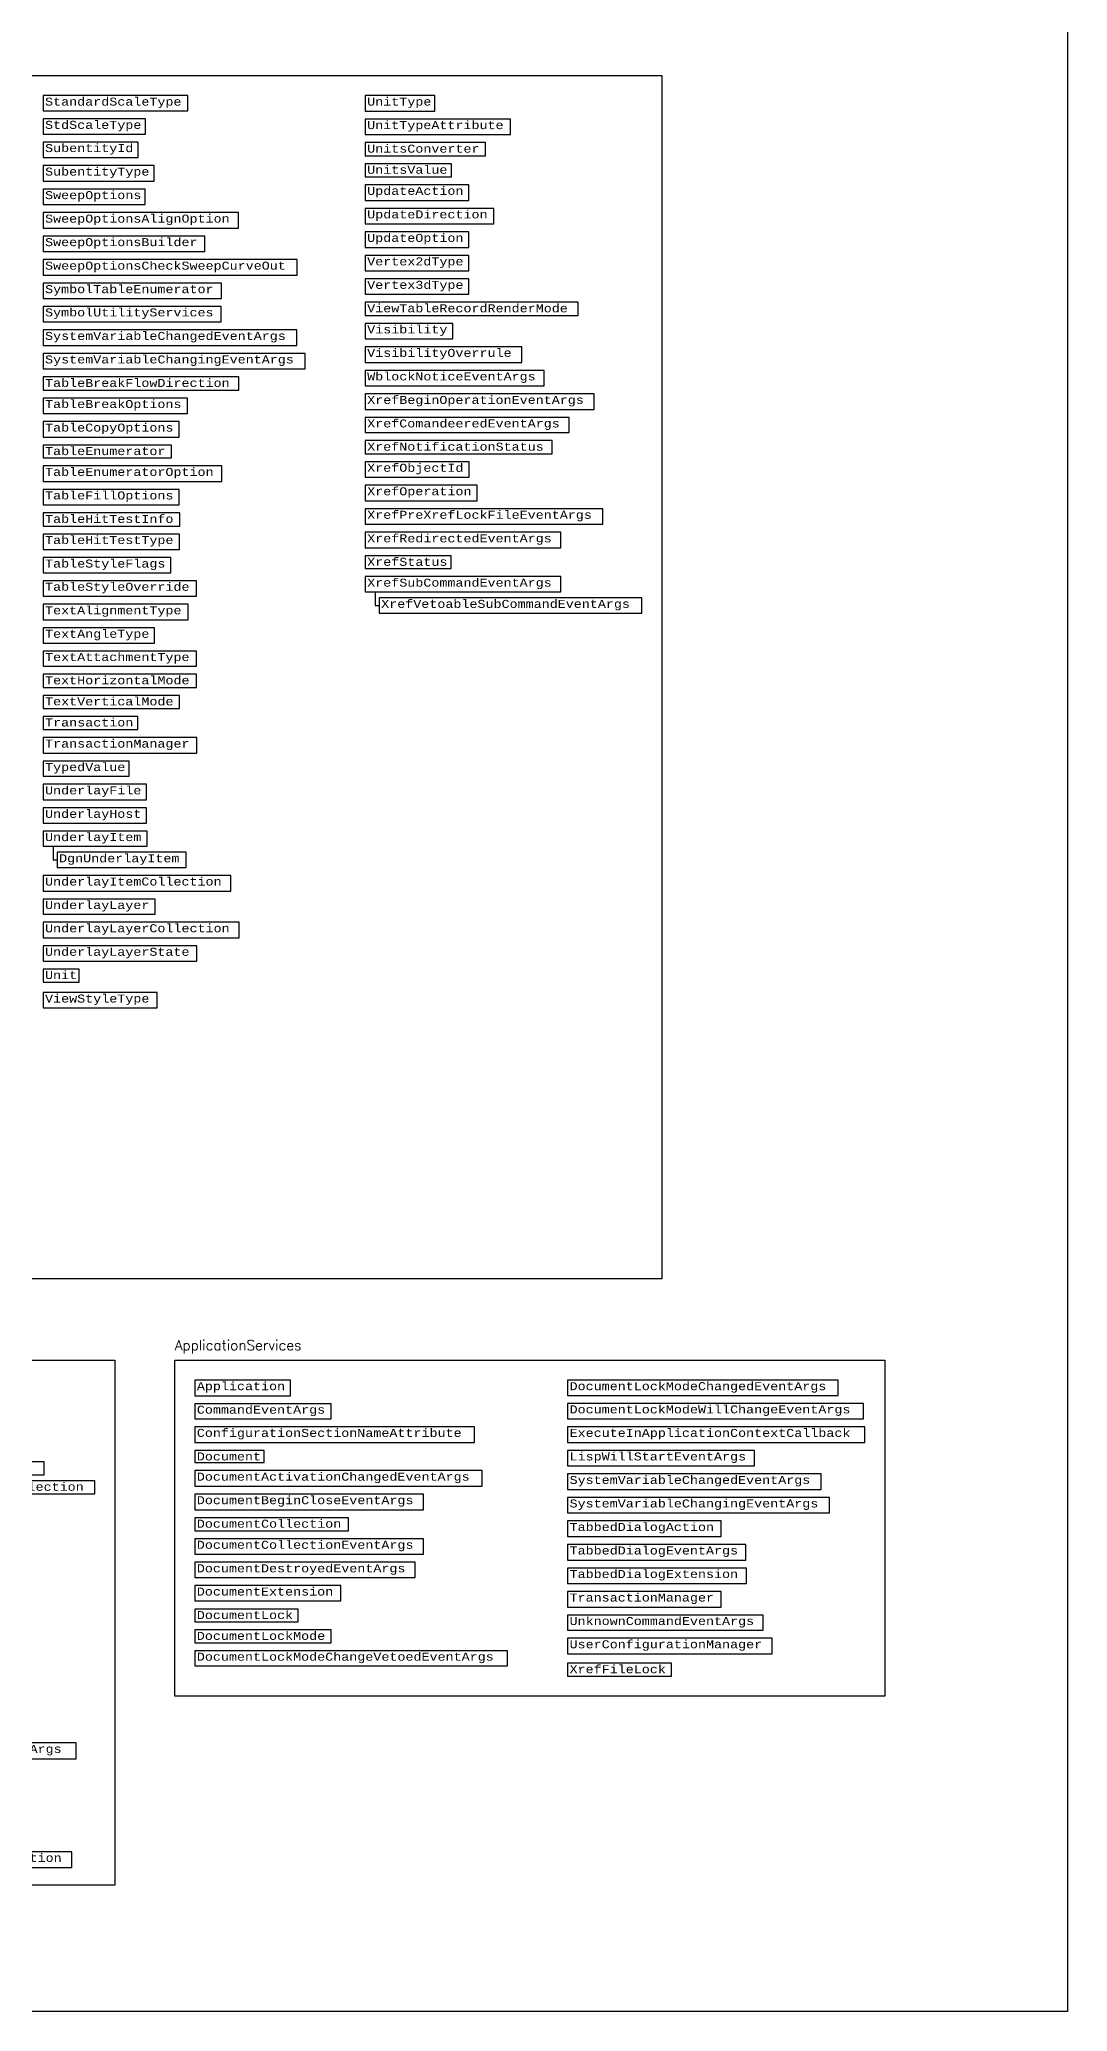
# Model space of a CAD drawing. Header units: inches. Extents: x 350 to 848, y -216 to 10.
# Drawn here: x 797.1 to 848.4, y -179.7 to -81.1 of the extents above; entities that cross this region are included whole.
import ezdxf

# ---------------------------------------------------------------- set-up
doc = ezdxf.new("R2010")
doc.units = ezdxf.units.IN
doc.header["$MEASUREMENT"] = 0
doc.layers.add('Managed classes', color=3, linetype='Continuous')
doc.layers.add('ObjectARX 2009 Managed classes', color=7, linetype='Continuous')
doc.styles.add('Categories', font='romanc.shx', dxfattribs={"height": 0.5})
doc.styles.add('PureManaged', font='cour.ttf', dxfattribs={"height": 0.4})

msp = doc.modelspace()

# ---------------------------------------------------------------- linework, layer by layer
for p, q in [((813.824, -108.705), (813.824, -109.385)), ((813.824, -109.385), (814.024, -109.385)), ((797.733, -121.421), (797.733, -122.102)), ((797.733, -122.102), (797.933, -122.102))]:
    msp.add_line(p, q)
for points in [[(636.228, 1.1), (848.411, 1.1), (848.411, -179.663), (636.229, -179.663)], [(639.228, -82.901), (828.151, -82.901), (828.151, -143.04), (639.229, -143.04)], [(797.233, -83.901), (797.233, -84.662), (804.458, -84.662), (804.458, -83.901)], [(813.324, -83.901), (813.324, -84.676), (816.803, -84.676), (816.803, -83.901)], [(797.233, -85.062), (797.233, -85.823), (802.357, -85.823), (802.357, -85.062)], [(813.324, -85.076), (813.324, -85.852), (820.584, -85.852), (820.584, -85.076)], [(797.233, -86.223), (797.233, -86.998), (801.98, -86.998), (801.98, -86.223)], [(813.324, -86.252), (813.324, -86.906), (819.339, -86.906), (819.339, -86.252)], [(797.233, -87.398), (797.233, -88.174), (802.778, -88.174), (802.778, -87.398)], [(813.324, -87.306), (813.324, -87.961), (817.643, -87.961), (817.643, -87.306)], [(797.233, -88.574), (797.233, -89.349), (802.341, -89.349), (802.341, -88.574)], [(813.324, -88.361), (813.324, -89.137), (818.497, -89.137), (818.497, -88.361)], [(813.324, -89.537), (813.324, -90.312), (819.758, -90.312), (819.758, -89.537)], [(797.233, -89.749), (797.233, -90.525), (806.993, -90.525), (806.993, -89.749)], [(797.233, -90.925), (797.233, -91.7), (805.313, -91.7), (805.313, -90.925)], [(813.324, -90.712), (813.324, -91.487), (818.497, -91.487), (818.497, -90.712)], [(797.233, -92.1), (797.233, -92.875), (809.925, -92.875), (809.925, -92.1)], [(813.324, -91.887), (813.324, -92.659), (818.506, -92.659), (818.506, -91.887)], [(797.233, -93.275), (797.233, -94.036), (806.154, -94.036), (806.154, -93.275)], [(813.324, -93.059), (813.324, -93.83), (818.506, -93.83), (818.506, -93.059)], [(797.233, -94.436), (797.233, -95.212), (806.122, -95.212), (806.122, -94.436)], [(813.324, -94.23), (813.324, -94.885), (823.969, -94.885), (823.969, -94.23)], [(797.233, -95.612), (797.233, -96.387), (809.904, -96.387), (809.904, -95.612)], [(813.324, -95.285), (813.324, -96.06), (817.702, -96.06), (817.702, -95.285)], [(813.324, -96.46), (813.324, -97.235), (821.156, -97.235), (821.156, -96.46)], [(797.233, -96.787), (797.233, -97.563), (810.324, -97.563), (810.324, -96.787)], [(797.233, -97.963), (797.233, -98.617), (807.007, -98.617), (807.007, -97.963)], [(813.324, -97.635), (813.324, -98.411), (822.264, -98.411), (822.264, -97.635)], [(797.233, -99.017), (797.233, -99.793), (804.456, -99.793), (804.456, -99.017)], [(813.324, -98.811), (813.324, -99.586), (824.77, -99.586), (824.77, -98.811)], [(797.233, -100.193), (797.233, -100.968), (804.036, -100.968), (804.036, -100.193)], [(813.324, -99.986), (813.324, -100.747), (823.51, -100.747), (823.51, -99.986)], [(797.233, -101.368), (797.233, -102.008), (803.647, -102.008), (803.647, -101.368)], [(813.324, -101.147), (813.324, -101.802), (822.669, -101.802), (822.669, -101.147)], [(797.233, -102.408), (797.233, -103.184), (806.167, -103.184), (806.167, -102.408)], [(813.324, -102.202), (813.324, -102.977), (818.527, -102.977), (818.527, -102.202)], [(813.324, -103.377), (813.324, -104.153), (818.918, -104.153), (818.918, -103.377)], [(797.233, -103.584), (797.233, -104.359), (804.036, -104.359), (804.036, -103.584)], [(797.233, -104.759), (797.233, -105.414), (804.057, -105.414), (804.057, -104.759)], [(813.324, -104.553), (813.324, -105.328), (825.191, -105.328), (825.191, -104.553)], [(797.233, -105.814), (797.233, -106.589), (804.052, -106.589), (804.052, -105.814)], [(813.324, -105.728), (813.324, -106.503), (823.09, -106.503), (823.09, -105.728)], [(797.233, -106.989), (797.233, -107.75), (803.615, -107.75), (803.615, -106.989)], [(813.324, -106.903), (813.324, -107.544), (817.627, -107.544), (817.627, -106.903)], [(797.233, -108.15), (797.233, -108.926), (804.893, -108.926), (804.893, -108.15)], [(813.324, -107.944), (813.324, -108.705), (823.09, -108.705), (823.09, -107.944)], [(797.233, -109.326), (797.233, -110.101), (804.473, -110.101), (804.473, -109.326)], [(814.024, -109.005), (814.024, -109.766), (827.151, -109.766), (827.151, -109.005)], [(797.233, -110.501), (797.233, -111.262), (802.792, -111.262), (802.792, -110.501)], [(797.233, -111.662), (797.233, -112.423), (804.893, -112.423), (804.893, -111.662)], [(797.233, -112.823), (797.233, -113.478), (804.893, -113.478), (804.893, -112.823)], [(797.233, -113.878), (797.233, -114.532), (804.052, -114.532), (804.052, -113.878)], [(797.233, -114.932), (797.233, -115.587), (801.965, -115.587), (801.965, -114.932)], [(797.233, -115.987), (797.233, -116.763), (804.907, -116.763), (804.907, -115.987)], [(797.233, -117.163), (797.233, -117.924), (801.531, -117.924), (801.531, -117.163)], [(797.233, -118.324), (797.233, -119.099), (802.392, -119.099), (802.392, -118.324)], [(797.233, -119.499), (797.233, -120.26), (802.396, -120.26), (802.396, -119.499)], [(797.233, -120.66), (797.233, -121.421), (802.441, -121.421), (802.441, -120.66)], [(797.933, -121.721), (797.933, -122.482), (804.376, -122.482), (804.376, -121.721)], [(797.233, -122.882), (797.233, -123.657), (806.608, -123.657), (806.608, -122.882)], [(797.233, -124.057), (797.233, -124.818), (802.827, -124.818), (802.827, -124.057)], [(797.233, -125.218), (797.233, -125.994), (807.028, -125.994), (807.028, -125.218)], [(797.233, -126.394), (797.233, -127.155), (804.913, -127.155), (804.913, -126.394)], [(797.233, -127.555), (797.233, -128.21), (799.035, -128.21), (799.035, -127.555)], [(797.233, -128.73), (797.233, -129.491), (802.93, -129.491), (802.93, -128.73)], [(786.64, -147.105), (800.814, -147.105), (800.814, -173.341), (786.64, -173.341)], [(803.814, -147.105), (839.291, -147.105), (839.291, -163.907), (803.814, -163.907)], [(804.814, -148.105), (804.814, -148.88), (809.59, -148.88), (809.59, -148.105)], [(823.435, -148.105), (823.435, -148.866), (836.956, -148.866), (836.956, -148.105)], [(804.814, -149.28), (804.814, -150.041), (811.622, -150.041), (811.622, -149.28)], [(823.435, -149.266), (823.435, -150.041), (838.217, -150.041), (838.217, -149.266)], [(804.814, -150.441), (804.814, -151.217), (818.782, -151.217), (818.782, -150.441)], [(823.435, -150.441), (823.435, -151.217), (838.291, -151.217), (838.291, -150.441)], [(804.814, -151.617), (804.814, -152.228), (808.271, -152.228), (808.271, -151.617)], [(823.435, -151.617), (823.435, -152.392), (832.765, -152.392), (832.765, -151.617)], [(788.34, -152.18), (788.34, -152.834), (797.293, -152.834), (797.293, -152.18)], [(804.814, -152.628), (804.814, -153.403), (819.175, -153.403), (819.175, -152.628)], [(788.34, -153.134), (788.34, -153.789), (799.814, -153.789), (799.814, -153.134)], [(823.435, -152.792), (823.435, -153.567), (836.106, -153.567), (836.106, -152.792)], [(804.814, -153.803), (804.814, -154.579), (816.234, -154.579), (816.234, -153.803)], [(823.435, -153.967), (823.435, -154.743), (836.527, -154.743), (836.527, -153.967)], [(804.814, -154.979), (804.814, -155.633), (812.483, -155.633), (812.483, -154.979)], [(823.435, -155.143), (823.435, -155.918), (831.109, -155.918), (831.109, -155.143)], [(804.814, -156.033), (804.814, -156.809), (816.234, -156.809), (816.234, -156.033)], [(823.435, -156.318), (823.435, -157.094), (832.339, -157.094), (832.339, -156.318)], [(804.814, -157.209), (804.814, -157.97), (815.813, -157.97), (815.813, -157.209)], [(823.435, -157.494), (823.435, -158.269), (832.37, -158.269), (832.37, -157.494)], [(804.814, -158.37), (804.814, -159.131), (812.111, -159.131), (812.111, -158.37)], [(823.435, -158.669), (823.435, -159.444), (831.11, -159.444), (831.11, -158.669)], [(804.814, -159.545), (804.814, -160.185), (809.982, -160.185), (809.982, -159.545)], [(804.814, -160.585), (804.814, -161.226), (811.628, -161.226), (811.628, -160.585)], [(823.435, -159.844), (823.435, -160.605), (833.2, -160.605), (833.2, -159.844)], [(804.814, -161.626), (804.814, -162.387), (820.435, -162.387), (820.435, -161.626)], [(823.435, -161.005), (823.435, -161.781), (833.652, -161.781), (833.652, -161.005)], [(823.434, -162.252), (823.434, -162.907), (828.629, -162.907), (828.629, -162.252)], [(787.64, -166.236), (787.64, -167.029), (798.894, -167.029), (798.894, -166.236)], [(787.64, -171.681), (787.64, -172.456), (798.675, -172.456), (798.675, -171.681)]]:
    msp.add_lwpolyline(points, close=True)

# ---------------------------------------------------------------- texts
at = {"color": 1, "insert": (803.814, -146.105), "char_height": 0.5, "width": 11.81998, "attachment_point": 1, "style": 'Categories'}
msp.add_mtext('ApplicationServices', dxfattribs=at)
at = {"layer": 'Managed classes', "char_height": 0.4, "attachment_point": 1, "style": 'PureManaged'}
for s, insert in [('{\\Fcourier new;StandardScaleType}', (797.333, -84.001)), ('{\\Fcourier new;UnitType}', (813.424, -84.001)), ('{\\Fcourier new;StdScaleType}', (797.333, -85.162)), ('{\\Fcourier new;UnitTypeAttribute}', (813.424, -85.176)), ('{\\Fcourier new;SubentityId}', (797.333, -86.323)), ('{\\Fcourier new;UnitsConverter}', (813.424, -86.352)), ('{\\Fcourier new;SubentityType}', (797.333, -87.498)), ('{\\Fcourier new;UnitsValue}', (813.424, -87.406)), ('{\\Fcourier new;SweepOptions}', (797.333, -88.674)), ('{\\Fcourier new;UpdateAction}', (813.424, -88.461)), ('{\\Fcourier new;UpdateDirection}', (813.424, -89.637)), ('{\\Fcourier new;SweepOptionsAlignOption}', (797.333, -89.849)), ('{\\Fcourier new;SweepOptionsBuilder}', (797.333, -91.025)), ('{\\Fcourier new;UpdateOption}', (813.424, -90.812)), ('{\\Fcourier new;SweepOptionsCheckSweepCurveOut}', (797.333, -92.2)), ('{\\Fcourier new;Vertex2dType}', (813.424, -91.987)), ('{\\Fcourier new;SymbolTableEnumerator}', (797.333, -93.375)), ('{\\Fcourier new;Vertex3dType}', (813.424, -93.159)), ('{\\Fcourier new;SymbolUtilityServices}', (797.333, -94.536)), ('{\\Fcourier new;ViewTableRecordRenderMode}', (813.424, -94.33)), ('{\\Fcourier new;Visibility}', (813.424, -95.385)), ('{\\Fcourier new;SystemVariableChangedEventArgs}', (797.333, -95.712)), ('{\\Fcourier new|c0;VisibilityOverrule}', (813.424, -96.56)), ('{\\Fcourier new;SystemVariableChangingEventArgs}', (797.333, -96.887)), ('{\\Fcourier new;TableBreakFlowDirection}', (797.333, -98.063)), ('{\\Fcourier new;WblockNoticeEventArgs}', (813.424, -97.735)), ('{\\Fcourier new;TableBreakOptions}', (797.333, -99.117)), ('{\\Fcourier new;XrefBeginOperationEventArgs}', (813.424, -98.911)), ('{\\Fcourier new;TableCopyOptions}', (797.333, -100.293)), ('{\\Fcourier new;XrefComandeeredEventArgs}', (813.424, -100.086)), ('{\\Fcourier new;TableEnumerator}', (797.333, -101.468)), ('{\\Fcourier new;XrefNotificationStatus}', (813.424, -101.247)), ('{\\Fcourier new;TableEnumeratorOption}', (797.333, -102.508)), ('{\\Fcourier new;XrefObjectId}', (813.424, -102.302)), ('{\\Fcourier new;XrefOperation}', (813.424, -103.477)), ('{\\Fcourier new;TableFillOptions}', (797.333, -103.684)), ('{\\Fcourier new;TableHitTestInfo}', (797.333, -104.859)), ('{\\Fcourier new;XrefPreXrefLockFileEventArgs}', (813.424, -104.653)), ('{\\Fcourier new;TableHitTestType}', (797.333, -105.914)), ('{\\Fcourier new;XrefRedirectedEventArgs}', (813.424, -105.828)), ('{\\Fcourier new;TableStyleFlags}', (797.333, -107.089)), ('{\\Fcourier new;XrefStatus}', (813.424, -107.003)), ('{\\Fcourier new;TableStyleOverride}', (797.333, -108.25)), ('{\\Fcourier new;XrefSubCommandEventArgs}', (813.424, -108.044)), ('{\\Fcourier new;TextAlignmentType}', (797.333, -109.426)), ('{\\Fcourier new;XrefVetoableSubCommandEventArgs}', (814.124, -109.105)), ('{\\Fcourier new;TextAngleType}', (797.333, -110.601)), ('{\\Fcourier new;TextAttachmentType}', (797.333, -111.762)), ('{\\Fcourier new;TextHorizontalMode}', (797.333, -112.923)), ('{\\Fcourier new;TextVerticalMode}', (797.333, -113.978)), ('{\\Fcourier new;Transaction}', (797.333, -115.032)), ('{\\Fcourier new;TransactionManager}', (797.333, -116.087)), ('{\\Fcourier new;TypedValue}', (797.333, -117.263)), ('{\\Fcourier new;UnderlayFile}', (797.333, -118.424)), ('{\\Fcourier new;UnderlayHost}', (797.333, -119.599)), ('{\\Fcourier new;UnderlayItem}', (797.333, -120.76)), ('{\\Fcourier new;DgnUnderlayItem}', (798.033, -121.821)), ('{\\Fcourier new;UnderlayItemCollection}', (797.333, -122.982)), ('{\\Fcourier new;UnderlayLayer}', (797.333, -124.157)), ('{\\Fcourier new;UnderlayLayerCollection}', (797.333, -125.318)), ('{\\Fcourier new;UnderlayLayerState}', (797.333, -126.494)), ('{\\Fcourier new;Unit}', (797.333, -127.655)), ('{\\Fcourier new|c0;ViewStyleType}', (797.333, -128.83)), ('{\\Fcourier new;Application}', (804.914, -148.205)), ('{\\Fcourier new;DocumentLockModeChangedEventArgs}', (823.535, -148.205)), ('{\\Fcourier new;CommandEventArgs}', (804.914, -149.38)), ('{\\Fcourier new;DocumentLockModeWillChangeEventArgs}', (823.535, -149.366)), ('{\\Fcourier new;ConfigurationSectionNameAttribute}', (804.914, -150.541)), ('{\\Fcourier new;ExecuteInApplicationContextCallback}', (823.535, -150.541)), ('{\\Fcourier new;Document}', (804.914, -151.717)), ('{\\Fcourier new;LispWillStartEventArgs}', (823.535, -151.717)), ('{\\Fcourier new;DocumentActivationChangedEventArgs}', (804.914, -152.728)), ('{\\Fcourier new;SystemVariableChangedEventArgs}', (823.535, -152.892)), ('{\\Fcourier new;DocumentBeginCloseEventArgs}', (804.914, -153.903)), ('{\\Fcourier new;SystemVariableChangingEventArgs}', (823.535, -154.067)), ('{\\Fcourier new;DocumentCollection}', (804.914, -155.079)), ('{\\Fcourier new;TabbedDialogAction}', (823.535, -155.243)), ('{\\Fcourier new;DocumentCollectionEventArgs}', (804.914, -156.133)), ('{\\Fcourier new;TabbedDialogEventArgs}', (823.535, -156.418)), ('{\\Fcourier new;DocumentDestroyedEventArgs}', (804.914, -157.309)), ('{\\Fcourier new;TabbedDialogExtension}', (823.535, -157.594)), ('{\\Fcourier new|c0;DocumentExtension}', (804.914, -158.47)), ('{\\Fcourier new;DocumentLock}', (804.914, -159.645)), ('{\\Fcourier new;TransactionManager}', (823.535, -158.769)), ('{\\Fcourier new;DocumentLockMode}', (804.914, -160.685)), ('{\\Fcourier new;UnknownCommandEventArgs}', (823.535, -159.944)), ('{\\Fcourier new;UserConfigurationManager}', (823.535, -161.105)), ('{\\Fcourier new;DocumentLockModeChangeVetoedEventArgs}', (804.914, -161.726))]:
    msp.add_mtext(s, dxfattribs=dict(at, insert=insert))
at = {"layer": 'ObjectARX 2009 Managed classes', "color": 3, "char_height": 0.4, "attachment_point": 1}
for s, insert in [('{\\Fcourier new;RibbonPanelSourceCollection}', (788.44, -153.234)), ('{\\Fcourier new;XrefFileLock}', (823.534, -162.352)), ('{\\Fcourier new|c0;RibbonItemToolTipEventArgs}', (787.74, -166.336)), ('{\\Fcourier new;TaskDialogButtonCollection}', (787.74, -171.781))]:
    msp.add_mtext(s, dxfattribs=dict(at, insert=insert))

doc.saveas('drawing.dxf')
